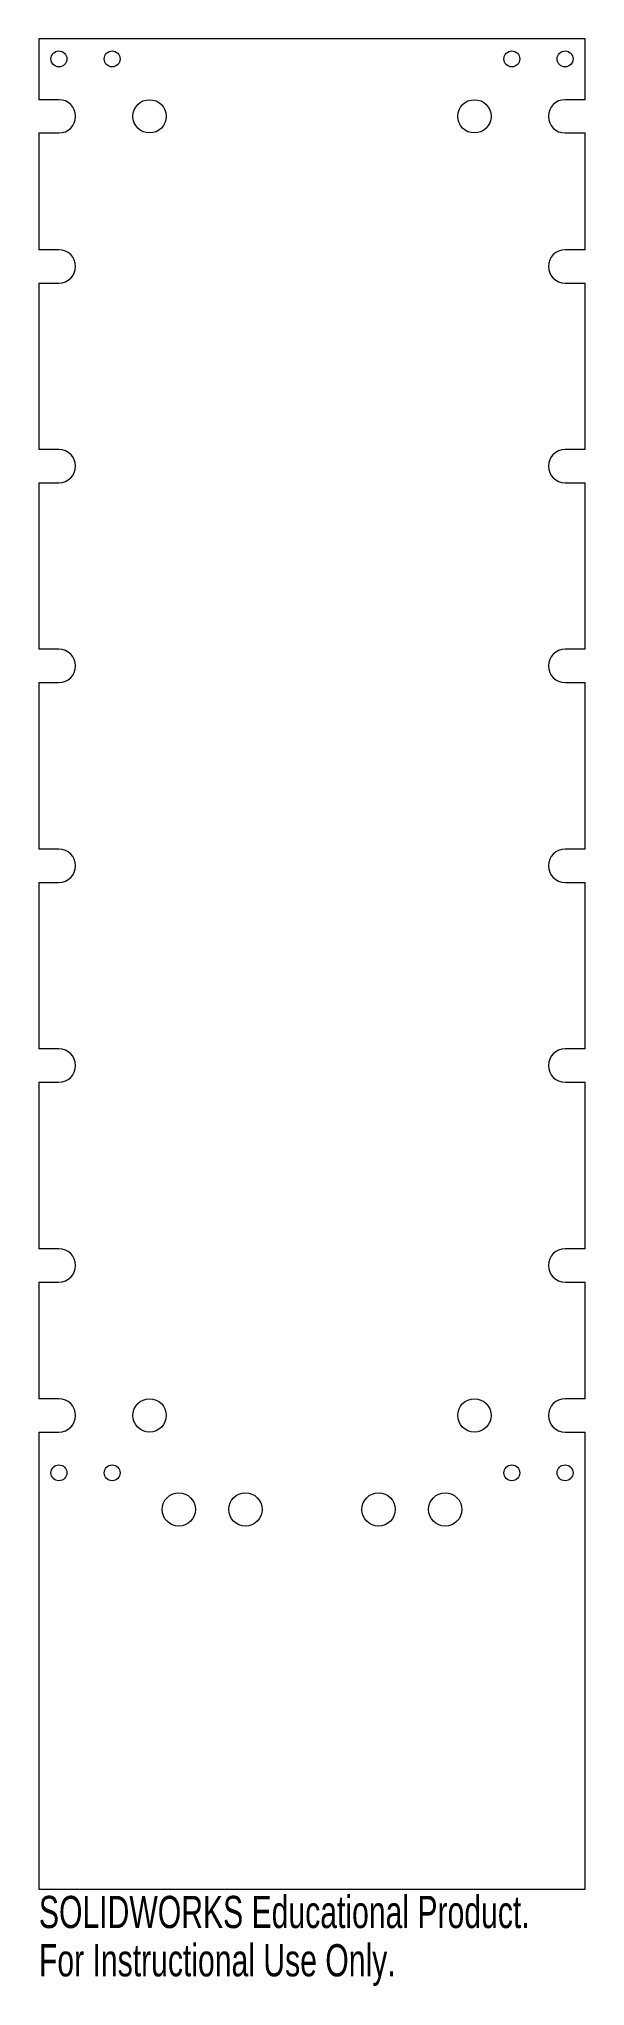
# Model space of a CAD drawing. Header units: millimetres. Extents: x 0 to 82, y -15 to 278.
import ezdxf

# ---------------------------------------------------------------- set-up
doc = ezdxf.new("R2010")
doc.units = ezdxf.units.MM
doc.styles.add('SLDTEXTSTYLE0', font='TXT', dxfattribs={"width": 0.7})

msp = doc.modelspace()

# ---------------------------------------------------------------- linework, layer by layer
at = {"color": 7, "linetype": 'Continuous', "lineweight": 15}
for p, q in [((82, 277.8), (0, 277.8)), ((0, 277.8), (0, 268.68)), ((82, 268.68), (82, 277.8)), ((3, 268.68), (0, 268.68)), ((82, 268.68), (79, 268.68)), ((0, 263.68), (3, 263.68)), ((0, 263.68), (0, 246.15)), ((79, 263.68), (82, 263.68)), ((82, 246.15), (82, 263.68)), ((3, 246.15), (0, 246.15)), ((82, 246.15), (79, 246.15)), ((0, 241.15), (3, 241.15)), ((0, 241.15), (0, 216.15)), ((79, 241.15), (82, 241.15)), ((82, 216.15), (82, 241.15)), ((3, 216.15), (0, 216.15)), ((82, 216.15), (79, 216.15)), ((0, 211.15), (3, 211.15)), ((0, 211.15), (0, 186.15)), ((79, 211.15), (82, 211.15)), ((82, 186.15), (82, 211.15)), ((3, 186.15), (0, 186.15)), ((82, 186.15), (79, 186.15)), ((0, 181.15), (3, 181.15)), ((0, 181.15), (0, 156.15)), ((79, 181.15), (82, 181.15)), ((82, 156.15), (82, 181.15)), ((3, 156.15), (0, 156.15)), ((82, 156.15), (79, 156.15)), ((0, 151.15), (3, 151.15)), ((0, 151.15), (0, 126.15)), ((79, 151.15), (82, 151.15)), ((82, 126.15), (82, 151.15)), ((3, 126.15), (0, 126.15)), ((82, 126.15), (79, 126.15)), ((0, 121.15), (3, 121.15)), ((0, 121.15), (0, 96.15)), ((79, 121.15), (82, 121.15)), ((82, 96.15), (82, 121.15)), ((3, 96.15), (0, 96.15)), ((82, 96.15), (79, 96.15)), ((0, 91.15), (3, 91.15)), ((0, 91.15), (0, 73.62)), ((79, 91.15), (82, 91.15)), ((82, 73.62), (82, 91.15)), ((3, 73.62), (0, 73.62)), ((82, 73.62), (79, 73.62)), ((0, 68.62), (3, 68.62)), ((0, 68.62), (0, 0)), ((79, 68.62), (82, 68.62)), ((82, 0), (82, 68.62)), ((0, 0), (82, 0))]:
    msp.add_line(p, q, dxfattribs=at)
for centre, radius in [((3, 274.8), 1.19), ((11, 274.8), 1.19), ((71, 274.8), 1.19), ((79, 274.8), 1.19), ((16.62, 266.18), 2.5), ((65.38, 266.18), 2.5), ((16.62, 71.12), 2.5), ((65.38, 71.12), 2.5), ((3, 62.5), 1.19), ((11, 62.5), 1.19), ((71, 62.5), 1.19), ((79, 62.5), 1.19), ((21, 57), 2.5), ((31, 57), 2.5), ((51, 57), 2.5), ((61, 57), 2.5)]:
    msp.add_circle(centre, radius, dxfattribs=at)
for centre, start, end in [((3, 266.18), 270, 90), ((79, 266.18), 90, 270), ((3, 243.65), 270, 90), ((79, 243.65), 90, 270), ((3, 213.65), 270, 90), ((79, 213.65), 90, 270), ((3, 183.65), 270, 90), ((79, 183.65), 90, 270), ((3, 153.65), 270, 90), ((79, 153.65), 90, 270), ((3, 123.65), 270, 90), ((79, 123.65), 90, 270), ((3, 93.65), 270, 90), ((79, 93.65), 90, 270), ((3, 71.12), 270, 90), ((79, 71.12), 90, 270)]:
    msp.add_arc(centre, 2.5, start, end, dxfattribs=at)

# ---------------------------------------------------------------- texts
at = {"color": 7, "linetype": 'Continuous', "char_height": 4.8336, "attachment_point": 1, "style": 'SLDTEXTSTYLE0'}
for s, insert in [('SOLIDWORKS Educational Product.', (0, -1.02)), ('For Instructional Use Only.', (0, -8.27))]:
    msp.add_mtext(s, dxfattribs=dict(at, insert=insert))

doc.saveas('drawing.dxf')
